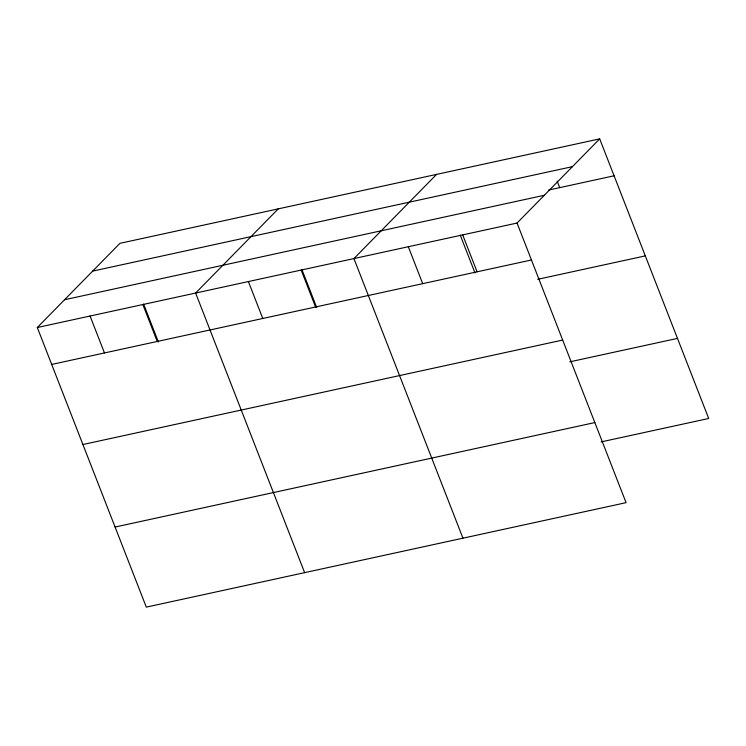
<?xml version="1.0" encoding="UTF-8"?>
<svg xmlns="http://www.w3.org/2000/svg" width="746" height="746" viewBox="0 0 746 746"><rect width="100%" height="100%" fill="white"/><g stroke="black" fill="none" stroke-linecap="round" stroke-linejoin="round"><path stroke-width="1.12" d="M599.691 138.877L517.053 223.054L626.071 502.664L146.309 607.123L37.3 327.522L119.929 243.336L599.691 138.877L708.7 418.478L601.09 441.912M278.249 208.871L195.62 293.047L304.629 572.648M436.569 174.396L353.94 258.573L462.949 538.174M92.663 271.115L572.415 166.656M548.385 190.109L614.079 175.795M64.566 299.743L544.328 195.275M37.3 327.522L517.053 223.054M51.698 364.44L531.45 259.981M537.698 279.312L645.309 255.887M82.918 444.523L562.67 340.064M569.86 361.829L677.48 338.395M115.089 527.04L594.842 422.572M557.169 181.119L559.705 187.638M462.688 234.897L477.076 271.814M460.245 235.121L475.015 272.999M408.314 246.74L422.702 283.657M301.925 269.595L316.696 307.473M301.17 270.061L315.558 306.988M248.39 281.559L262.788 318.477M143.605 304.07L158.376 341.948M142.85 304.536L157.238 341.454M90.07 316.024L104.468 352.951"/></g></svg>
